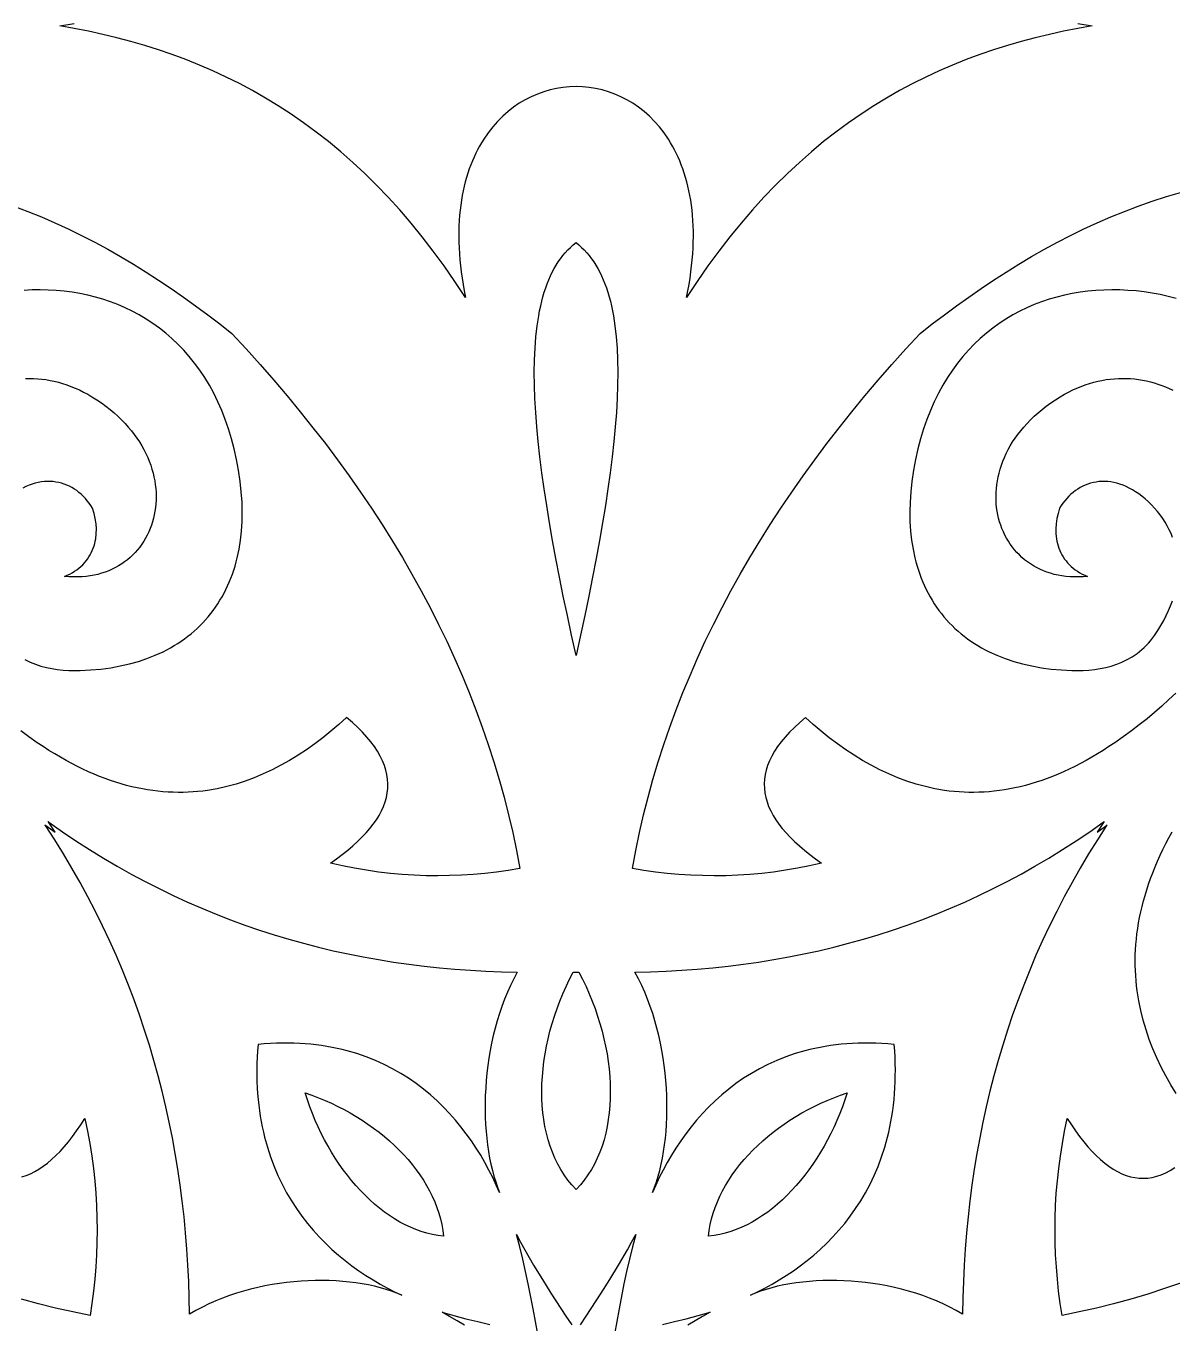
# Model space of a CAD drawing. Extents: x -375 to 375, y -1025 to 1025.
# Drawn here: x -231.8 to -165.5, y -231.1 to -156.1 of the extents above; entities that cross this region are included whole.
import ezdxf

# ---------------------------------------------------------------- set-up
doc = ezdxf.new("R2010")
doc.units = 0
doc.layers.add('LAYER_1', color=18, linetype='CONTINUOUS')

msp = doc.modelspace()

# ---------------------------------------------------------------- linework, layer by layer
at = {"layer": 'LAYER_1'}
for points in [[(-170.956, -155.915), (-170.124, -156.061), (-170.956, -156.207), (-171.783, -156.368), (-172.605, -156.547), (-173.422, -156.743), (-174.234, -156.957), (-175.04, -157.19), (-175.841, -157.442), (-176.636, -157.715), (-177.425, -158.008), (-178.208, -158.322), (-178.985, -158.658), (-179.755, -159.017), (-180.519, -159.398), (-181.276, -159.803), (-182.027, -160.232), (-182.77, -160.685), (-183.507, -161.164), (-184.236, -161.668), (-184.958, -162.199), (-185.673, -162.757), (-186.379, -163.343), (-187.078, -163.957), (-187.769, -164.599), (-188.452, -165.271), (-189.127, -165.973), (-189.793, -166.705), (-190.45, -167.468), (-191.099, -168.263), (-191.739, -169.09), (-192.37, -169.95), (-192.992, -170.843), (-193.605, -171.771), (-193.53, -171.393), (-193.463, -171.02), (-193.405, -170.654), (-193.354, -170.294), (-193.311, -169.939), (-193.276, -169.591), (-193.249, -169.249), (-193.229, -168.912), (-193.217, -168.582), (-193.212, -168.257), (-193.213, -167.938), (-193.222, -167.626), (-193.238, -167.319), (-193.26, -167.018), (-193.289, -166.723), (-193.324, -166.435), (-193.365, -166.152), (-193.413, -165.875), (-193.467, -165.604), (-193.526, -165.339), (-193.592, -165.08), (-193.663, -164.827), (-193.739, -164.58), (-193.821, -164.338), (-193.908, -164.103), (-194, -163.874), (-194.098, -163.651), (-194.2, -163.433), (-194.306, -163.222), (-194.418, -163.016), (-194.534, -162.817), (-194.654, -162.623), (-194.907, -162.254), (-195.175, -161.909), (-195.458, -161.587), (-195.755, -161.289), (-196.065, -161.015), (-196.386, -160.765), (-196.717, -160.539), (-197.058, -160.337), (-197.407, -160.158), (-197.764, -160.003), (-198.127, -159.872), (-198.495, -159.765), (-198.868, -159.682), (-199.243, -159.622), (-199.621, -159.586), (-200, -159.574), (-200.379, -159.586), (-200.757, -159.622), (-201.132, -159.682), (-201.505, -159.765), (-201.873, -159.872), (-202.236, -160.003), (-202.593, -160.158), (-202.942, -160.337), (-203.283, -160.539), (-203.614, -160.765), (-203.935, -161.015), (-204.245, -161.289), (-204.542, -161.587), (-204.825, -161.909), (-205.093, -162.254), (-205.346, -162.623), (-205.466, -162.817), (-205.582, -163.016), (-205.694, -163.222), (-205.8, -163.433), (-205.902, -163.651), (-206, -163.874), (-206.092, -164.103), (-206.179, -164.338), (-206.261, -164.58), (-206.337, -164.827), (-206.408, -165.08), (-206.474, -165.339), (-206.533, -165.604), (-206.587, -165.875), (-206.635, -166.152), (-206.676, -166.435), (-206.711, -166.723), (-206.74, -167.018), (-206.762, -167.319), (-206.778, -167.626), (-206.787, -167.938), (-206.788, -168.257), (-206.783, -168.582), (-206.771, -168.912), (-206.751, -169.249), (-206.724, -169.591), (-206.689, -169.939), (-206.646, -170.294), (-206.595, -170.654), (-206.537, -171.02), (-206.47, -171.393), (-206.395, -171.771), (-207.008, -170.843), (-207.63, -169.95), (-208.261, -169.09), (-208.901, -168.263), (-209.55, -167.468), (-210.207, -166.705), (-210.873, -165.973), (-211.548, -165.271), (-212.231, -164.599), (-212.922, -163.957), (-213.621, -163.343), (-214.327, -162.757), (-215.042, -162.199), (-215.764, -161.668), (-216.493, -161.164), (-217.23, -160.685), (-217.973, -160.232), (-218.724, -159.803), (-219.481, -159.398), (-220.245, -159.017), (-221.015, -158.658), (-221.792, -158.322), (-222.575, -158.008), (-223.364, -157.715), (-224.159, -157.442), (-224.96, -157.19), (-225.766, -156.957), (-226.578, -156.743), (-227.395, -156.547), (-228.217, -156.368), (-229.044, -156.207), (-229.876, -156.061), (-229.044, -155.915)], [(-165.295, -194.674), (-165.691, -195.053), (-166.1, -195.428), (-166.522, -195.796), (-166.958, -196.159), (-167.406, -196.516), (-167.866, -196.866), (-168.339, -197.211), (-168.823, -197.548), (-169.16, -197.775), (-169.495, -197.991), (-169.828, -198.197), (-170.159, -198.393), (-170.488, -198.58), (-170.816, -198.756), (-171.141, -198.924), (-171.465, -199.082), (-171.787, -199.23), (-172.106, -199.369), (-172.425, -199.499), (-172.741, -199.62), (-173.055, -199.732), (-173.367, -199.836), (-173.678, -199.93), (-173.987, -200.016), (-174.294, -200.093), (-174.599, -200.163), (-174.902, -200.223), (-175.203, -200.276), (-175.503, -200.32), (-175.801, -200.357), (-176.096, -200.386), (-176.391, -200.406), (-176.683, -200.42), (-176.973, -200.425), (-177.262, -200.424), (-177.549, -200.414), (-177.834, -200.398), (-178.118, -200.375), (-178.399, -200.344), (-178.679, -200.307), (-179.233, -200.212), (-179.781, -200.09), (-180.321, -199.943), (-180.854, -199.772), (-181.38, -199.576), (-181.9, -199.358), (-182.413, -199.118), (-182.918, -198.856), (-183.417, -198.574), (-183.91, -198.272), (-184.395, -197.951), (-184.874, -197.613), (-185.347, -197.258), (-185.812, -196.886), (-186.271, -196.499), (-186.724, -196.098), (-187.057, -196.38), (-187.363, -196.661), (-187.644, -196.941), (-187.899, -197.219), (-188.13, -197.496), (-188.335, -197.772), (-188.515, -198.046), (-188.671, -198.319), (-188.803, -198.59), (-188.912, -198.86), (-188.996, -199.129), (-189.057, -199.397), (-189.095, -199.663), (-189.111, -199.929), (-189.103, -200.193), (-189.074, -200.456), (-189.022, -200.717), (-188.949, -200.978), (-188.854, -201.237), (-188.738, -201.496), (-188.601, -201.753), (-188.444, -202.009), (-188.266, -202.264), (-188.067, -202.518), (-187.849, -202.772), (-187.612, -203.024), (-187.354, -203.275), (-187.078, -203.525), (-186.783, -203.775), (-186.47, -204.023), (-186.138, -204.271), (-185.788, -204.518), (-186.484, -204.676), (-187.179, -204.814), (-187.873, -204.932), (-188.565, -205.032), (-189.255, -205.113), (-189.944, -205.175), (-190.631, -205.219), (-191.317, -205.245), (-192.001, -205.253), (-192.683, -205.243), (-193.364, -205.216), (-194.043, -205.172), (-194.721, -205.112), (-195.396, -205.035), (-196.071, -204.941), (-196.743, -204.832), (-196.549, -203.791), (-196.332, -202.755), (-196.094, -201.724), (-195.833, -200.697), (-195.551, -199.676), (-195.247, -198.66), (-194.922, -197.648), (-194.575, -196.641), (-194.206, -195.639), (-193.817, -194.642), (-193.406, -193.65), (-192.974, -192.662), (-192.521, -191.679), (-192.047, -190.701), (-191.553, -189.727), (-191.038, -188.758), (-190.502, -187.794), (-189.947, -186.834), (-189.37, -185.878), (-188.774, -184.927), (-188.157, -183.98), (-187.52, -183.038), (-186.864, -182.101), (-186.188, -181.167), (-185.492, -180.238), (-184.776, -179.313), (-184.041, -178.393), (-183.286, -177.477), (-182.513, -176.565), (-181.72, -175.657), (-180.908, -174.753), (-180.077, -173.854), (-179.385, -173.31), (-178.687, -172.778), (-177.984, -172.258), (-177.276, -171.75), (-176.562, -171.254), (-175.841, -170.772), (-175.115, -170.304), (-174.382, -169.85), (-173.643, -169.411), (-172.897, -168.987), (-172.144, -168.579), (-171.383, -168.187), (-170.615, -167.812), (-169.84, -167.454), (-169.056, -167.114), (-168.265, -166.792), (-167.465, -166.489), (-166.656, -166.205), (-165.839, -165.94), (-165.013, -165.696)], [(-232.535, -166.489), (-231.735, -166.792), (-230.944, -167.114), (-230.16, -167.454), (-229.385, -167.812), (-228.617, -168.187), (-227.856, -168.579), (-227.103, -168.987), (-226.357, -169.411), (-225.618, -169.85), (-224.885, -170.304), (-224.159, -170.772), (-223.438, -171.254), (-222.724, -171.75), (-222.016, -172.258), (-221.313, -172.778), (-220.615, -173.31), (-219.923, -173.854), (-219.092, -174.753), (-218.28, -175.657), (-217.487, -176.565), (-216.714, -177.477), (-215.959, -178.393), (-215.224, -179.313), (-214.508, -180.238), (-213.812, -181.167), (-213.136, -182.101), (-212.48, -183.038), (-211.843, -183.98), (-211.226, -184.927), (-210.63, -185.878), (-210.053, -186.834), (-209.498, -187.794), (-208.962, -188.758), (-208.447, -189.727), (-207.953, -190.701), (-207.479, -191.679), (-207.026, -192.662), (-206.594, -193.65), (-206.183, -194.642), (-205.794, -195.639), (-205.425, -196.641), (-205.078, -197.648), (-204.753, -198.66), (-204.449, -199.676), (-204.167, -200.697), (-203.906, -201.724), (-203.668, -202.755), (-203.451, -203.791), (-203.257, -204.832), (-203.929, -204.941), (-204.604, -205.035), (-205.279, -205.112), (-205.957, -205.172), (-206.636, -205.216), (-207.317, -205.243), (-207.999, -205.253), (-208.683, -205.245), (-209.369, -205.219), (-210.056, -205.175), (-210.745, -205.113), (-211.435, -205.032), (-212.127, -204.932), (-212.821, -204.814), (-213.516, -204.676), (-214.212, -204.518), (-213.862, -204.271), (-213.53, -204.023), (-213.217, -203.775), (-212.922, -203.525), (-212.646, -203.275), (-212.388, -203.024), (-212.151, -202.772), (-211.933, -202.518), (-211.734, -202.264), (-211.556, -202.009), (-211.399, -201.753), (-211.262, -201.496), (-211.146, -201.237), (-211.051, -200.978), (-210.978, -200.717), (-210.926, -200.456), (-210.897, -200.193), (-210.889, -199.929), (-210.905, -199.663), (-210.943, -199.397), (-211.004, -199.129), (-211.088, -198.86), (-211.197, -198.59), (-211.329, -198.319), (-211.485, -198.046), (-211.665, -197.772), (-211.87, -197.496), (-212.101, -197.219), (-212.356, -196.941), (-212.637, -196.661), (-212.943, -196.38), (-213.276, -196.098), (-213.729, -196.499), (-214.188, -196.886), (-214.653, -197.258), (-215.126, -197.613), (-215.605, -197.951), (-216.09, -198.272), (-216.583, -198.574), (-217.082, -198.856), (-217.587, -199.118), (-218.1, -199.358), (-218.62, -199.576), (-219.146, -199.772), (-219.679, -199.943), (-220.219, -200.09), (-220.767, -200.212), (-221.321, -200.307), (-221.601, -200.344), (-221.882, -200.375), (-222.166, -200.398), (-222.451, -200.414), (-222.738, -200.424), (-223.027, -200.425), (-223.317, -200.42), (-223.609, -200.406), (-223.904, -200.386), (-224.199, -200.357), (-224.497, -200.32), (-224.797, -200.276), (-225.098, -200.223), (-225.401, -200.163), (-225.706, -200.093), (-226.013, -200.016), (-226.322, -199.93), (-226.633, -199.836), (-226.945, -199.732), (-227.259, -199.62), (-227.575, -199.499), (-227.894, -199.369), (-228.213, -199.23), (-228.535, -199.082), (-228.859, -198.924), (-229.184, -198.756), (-229.512, -198.58), (-229.841, -198.393), (-230.172, -198.197), (-230.505, -197.991), (-230.84, -197.775), (-231.177, -197.548), (-231.661, -197.211), (-232.134, -196.866)], [(-231.893, -192.736), (-231.593, -192.882), (-231.285, -193.006), (-230.971, -193.109), (-230.652, -193.194), (-230.329, -193.26), (-230.003, -193.31), (-229.676, -193.344), (-229.349, -193.364), (-229.023, -193.37), (-228.698, -193.365), (-228.09, -193.336), (-227.501, -193.283), (-226.93, -193.207), (-226.377, -193.108), (-225.843, -192.987), (-225.329, -192.843), (-224.833, -192.677), (-224.358, -192.49), (-223.902, -192.281), (-223.682, -192.169), (-223.466, -192.052), (-223.256, -191.929), (-223.051, -191.802), (-222.851, -191.669), (-222.656, -191.531), (-222.467, -191.389), (-222.282, -191.241), (-222.103, -191.089), (-221.929, -190.932), (-221.76, -190.77), (-221.597, -190.603), (-221.439, -190.432), (-221.287, -190.256), (-221.14, -190.075), (-220.998, -189.89), (-220.862, -189.7), (-220.732, -189.506), (-220.607, -189.307), (-220.487, -189.104), (-220.373, -188.897), (-220.265, -188.685), (-220.163, -188.469), (-220.066, -188.249), (-219.975, -188.025), (-219.889, -187.796), (-219.81, -187.564), (-219.736, -187.327), (-219.668, -187.087), (-219.606, -186.842), (-219.5, -186.342), (-219.417, -185.826), (-219.359, -185.295), (-219.325, -184.75), (-219.315, -184.19), (-219.33, -183.617), (-219.371, -183.03), (-219.436, -182.43), (-219.533, -181.779), (-219.649, -181.149), (-219.784, -180.54), (-219.938, -179.953), (-220.11, -179.386), (-220.3, -178.84), (-220.506, -178.314), (-220.729, -177.808), (-220.968, -177.323), (-221.222, -176.858), (-221.491, -176.413), (-221.775, -175.988), (-222.072, -175.582), (-222.382, -175.196), (-222.705, -174.829), (-223.04, -174.481), (-223.387, -174.153), (-223.745, -173.843), (-224.113, -173.552), (-224.492, -173.28), (-224.88, -173.026), (-225.277, -172.791), (-225.682, -172.573), (-226.095, -172.374), (-226.516, -172.193), (-226.943, -172.03), (-227.377, -171.884), (-227.816, -171.755), (-228.26, -171.644), (-228.709, -171.551), (-229.163, -171.474), (-229.62, -171.414), (-230.079, -171.371), (-230.542, -171.345), (-231.006, -171.335), (-231.472, -171.341), (-231.939, -171.364)], [(-165.272, -171.831), (-165.733, -171.714), (-166.196, -171.613), (-166.661, -171.527), (-167.127, -171.457), (-167.594, -171.402), (-168.061, -171.364), (-168.528, -171.341), (-168.994, -171.335), (-169.458, -171.345), (-169.921, -171.371), (-170.38, -171.414), (-170.837, -171.474), (-171.291, -171.551), (-171.74, -171.644), (-172.184, -171.755), (-172.623, -171.884), (-173.057, -172.03), (-173.484, -172.193), (-173.905, -172.374), (-174.318, -172.573), (-174.723, -172.791), (-175.12, -173.026), (-175.508, -173.28), (-175.887, -173.552), (-176.255, -173.843), (-176.613, -174.153), (-176.96, -174.481), (-177.295, -174.829), (-177.618, -175.196), (-177.928, -175.582), (-178.225, -175.988), (-178.509, -176.413), (-178.778, -176.858), (-179.032, -177.323), (-179.271, -177.808), (-179.494, -178.314), (-179.7, -178.84), (-179.89, -179.386), (-180.062, -179.953), (-180.216, -180.54), (-180.351, -181.149), (-180.467, -181.779), (-180.564, -182.43), (-180.629, -183.03), (-180.67, -183.617), (-180.685, -184.19), (-180.675, -184.75), (-180.641, -185.295), (-180.583, -185.826), (-180.5, -186.342), (-180.394, -186.842), (-180.332, -187.087), (-180.264, -187.327), (-180.19, -187.564), (-180.111, -187.796), (-180.025, -188.025), (-179.934, -188.249), (-179.837, -188.469), (-179.735, -188.685), (-179.627, -188.897), (-179.513, -189.104), (-179.393, -189.307), (-179.268, -189.506), (-179.138, -189.7), (-179.002, -189.89), (-178.86, -190.075), (-178.713, -190.256), (-178.561, -190.432), (-178.403, -190.603), (-178.24, -190.77), (-178.071, -190.932), (-177.897, -191.089), (-177.718, -191.241), (-177.533, -191.389), (-177.344, -191.531), (-177.149, -191.669), (-176.949, -191.802), (-176.744, -191.929), (-176.534, -192.052), (-176.318, -192.169), (-176.098, -192.281), (-175.642, -192.49), (-175.167, -192.677), (-174.671, -192.843), (-174.157, -192.987), (-173.623, -193.108), (-173.07, -193.207), (-172.499, -193.283), (-171.91, -193.336), (-171.302, -193.365), (-170.977, -193.37), (-170.651, -193.364), (-170.324, -193.344), (-169.997, -193.31), (-169.671, -193.26), (-169.348, -193.194), (-169.029, -193.109), (-168.715, -193.006), (-168.407, -192.882), (-168.107, -192.736), (-167.816, -192.568), (-167.534, -192.376), (-167.263, -192.159), (-167.132, -192.041), (-167.005, -191.916), (-166.88, -191.784), (-166.76, -191.645), (-166.643, -191.499), (-166.529, -191.346), (-166.335, -191.055), (-166.156, -190.765), (-165.993, -190.475), (-165.845, -190.188), (-165.712, -189.901), (-165.594, -189.616), (-165.491, -189.334)], [(-231.86, -176.462), (-231.626, -176.459), (-231.39, -176.464), (-231.153, -176.478), (-230.914, -176.501), (-230.675, -176.532), (-230.436, -176.574), (-230.195, -176.624), (-229.954, -176.684), (-229.713, -176.754), (-229.471, -176.833), (-229.229, -176.922), (-228.987, -177.021), (-228.745, -177.131), (-228.503, -177.25), (-228.261, -177.38), (-228.02, -177.52), (-227.739, -177.698), (-227.47, -177.881), (-227.212, -178.068), (-226.967, -178.26), (-226.733, -178.456), (-226.51, -178.655), (-226.299, -178.859), (-226.099, -179.066), (-225.91, -179.276), (-225.733, -179.488), (-225.566, -179.703), (-225.41, -179.921), (-225.265, -180.141), (-225.131, -180.362), (-225.007, -180.585), (-224.893, -180.809), (-224.79, -181.034), (-224.697, -181.26), (-224.614, -181.487), (-224.541, -181.713), (-224.479, -181.94), (-224.425, -182.166), (-224.382, -182.392), (-224.348, -182.616), (-224.323, -182.84), (-224.308, -183.062), (-224.302, -183.283), (-224.306, -183.502), (-224.318, -183.719), (-224.339, -183.933), (-224.369, -184.145), (-224.408, -184.353), (-224.455, -184.559), (-224.511, -184.761), (-224.575, -184.959), (-224.648, -185.154), (-224.728, -185.344), (-224.817, -185.529), (-224.914, -185.71), (-225.018, -185.886), (-225.131, -186.057), (-225.25, -186.222), (-225.378, -186.381), (-225.513, -186.534), (-225.655, -186.681), (-225.804, -186.821), (-225.96, -186.955), (-226.124, -187.081), (-226.294, -187.2), (-226.471, -187.311), (-226.655, -187.414), (-226.845, -187.509), (-227.042, -187.596), (-227.245, -187.674), (-227.454, -187.743), (-227.67, -187.803), (-227.891, -187.854), (-228.118, -187.894), (-228.352, -187.925), (-228.59, -187.946), (-228.835, -187.956), (-229.085, -187.955), (-229.34, -187.943), (-229.601, -187.92), (-229.444, -187.855), (-229.294, -187.784), (-229.152, -187.707), (-229.017, -187.625), (-228.889, -187.538), (-228.768, -187.446), (-228.654, -187.349), (-228.547, -187.247), (-228.448, -187.141), (-228.355, -187.03), (-228.269, -186.916), (-228.19, -186.798), (-228.118, -186.676), (-228.052, -186.551), (-227.994, -186.423), (-227.942, -186.292), (-227.896, -186.159), (-227.858, -186.023), (-227.825, -185.884), (-227.8, -185.744), (-227.768, -185.458), (-227.761, -185.167), (-227.779, -184.871), (-227.823, -184.574), (-227.891, -184.276), (-227.982, -183.98), (-228.078, -183.826), (-228.179, -183.68), (-228.286, -183.54), (-228.398, -183.408), (-228.516, -183.283), (-228.638, -183.166), (-228.766, -183.057), (-228.898, -182.956), (-229.034, -182.863), (-229.175, -182.778), (-229.32, -182.702), (-229.469, -182.635), (-229.621, -182.577), (-229.777, -182.527), (-229.935, -182.488), (-230.097, -182.458), (-230.262, -182.437), (-230.429, -182.427), (-230.599, -182.427), (-230.77, -182.437), (-230.944, -182.457), (-231.12, -182.489), (-231.296, -182.531), (-231.475, -182.584), (-231.654, -182.649), (-231.835, -182.725), (-232.016, -182.813)], [(-165.475, -185.677), (-165.567, -185.446), (-165.67, -185.219), (-165.785, -184.997), (-165.91, -184.781), (-166.046, -184.57), (-166.193, -184.366), (-166.35, -184.167), (-166.517, -183.974), (-166.693, -183.787), (-166.88, -183.607), (-167.075, -183.434), (-167.257, -183.285), (-167.439, -183.148), (-167.621, -183.024), (-167.803, -182.912), (-167.984, -182.813), (-168.165, -182.725), (-168.346, -182.649), (-168.525, -182.584), (-168.704, -182.531), (-168.88, -182.489), (-169.056, -182.457), (-169.23, -182.437), (-169.401, -182.427), (-169.571, -182.427), (-169.738, -182.437), (-169.903, -182.458), (-170.065, -182.488), (-170.223, -182.527), (-170.379, -182.577), (-170.531, -182.635), (-170.68, -182.702), (-170.825, -182.778), (-170.966, -182.863), (-171.102, -182.956), (-171.234, -183.057), (-171.362, -183.166), (-171.484, -183.283), (-171.602, -183.408), (-171.714, -183.54), (-171.821, -183.68), (-171.922, -183.826), (-172.018, -183.98), (-172.109, -184.276), (-172.177, -184.574), (-172.221, -184.871), (-172.239, -185.167), (-172.232, -185.458), (-172.2, -185.744), (-172.175, -185.884), (-172.142, -186.023), (-172.104, -186.159), (-172.058, -186.292), (-172.006, -186.423), (-171.948, -186.551), (-171.882, -186.676), (-171.81, -186.798), (-171.731, -186.916), (-171.645, -187.03), (-171.552, -187.141), (-171.453, -187.247), (-171.346, -187.349), (-171.232, -187.446), (-171.111, -187.538), (-170.983, -187.625), (-170.848, -187.707), (-170.706, -187.784), (-170.556, -187.855), (-170.399, -187.92), (-170.66, -187.943), (-170.915, -187.955), (-171.165, -187.956), (-171.41, -187.946), (-171.648, -187.925), (-171.882, -187.894), (-172.109, -187.854), (-172.33, -187.803), (-172.546, -187.743), (-172.755, -187.674), (-172.958, -187.596), (-173.155, -187.509), (-173.345, -187.414), (-173.529, -187.311), (-173.706, -187.2), (-173.876, -187.081), (-174.04, -186.955), (-174.196, -186.821), (-174.345, -186.681), (-174.487, -186.534), (-174.622, -186.381), (-174.75, -186.222), (-174.869, -186.057), (-174.982, -185.886), (-175.086, -185.71), (-175.183, -185.529), (-175.272, -185.344), (-175.352, -185.154), (-175.425, -184.959), (-175.489, -184.761), (-175.545, -184.559), (-175.592, -184.353), (-175.631, -184.145), (-175.661, -183.933), (-175.682, -183.719), (-175.694, -183.502), (-175.698, -183.283), (-175.692, -183.062), (-175.677, -182.84), (-175.652, -182.616), (-175.618, -182.392), (-175.575, -182.166), (-175.521, -181.94), (-175.459, -181.713), (-175.386, -181.487), (-175.303, -181.26), (-175.21, -181.034), (-175.107, -180.809), (-174.993, -180.585), (-174.869, -180.362), (-174.735, -180.141), (-174.59, -179.921), (-174.434, -179.703), (-174.267, -179.488), (-174.09, -179.276), (-173.901, -179.066), (-173.701, -178.859), (-173.49, -178.655), (-173.267, -178.456), (-173.033, -178.26), (-172.788, -178.068), (-172.53, -177.881), (-172.261, -177.698), (-171.98, -177.52), (-171.739, -177.38), (-171.497, -177.25), (-171.255, -177.131), (-171.013, -177.021), (-170.771, -176.922), (-170.529, -176.833), (-170.287, -176.754), (-170.046, -176.684), (-169.805, -176.624), (-169.564, -176.574), (-169.325, -176.532), (-169.086, -176.501), (-168.847, -176.478), (-168.61, -176.464), (-168.374, -176.459), (-168.14, -176.462), (-167.907, -176.474), (-167.675, -176.495), (-167.445, -176.524), (-167.217, -176.561), (-166.991, -176.607), (-166.766, -176.66), (-166.544, -176.721), (-166.324, -176.79), (-166.107, -176.866), (-165.892, -176.95), (-165.679, -177.042), (-165.47, -177.14)], [(-165.264, -217.856), (-165.572, -217.351), (-165.862, -216.838), (-166.133, -216.319), (-166.384, -215.793), (-166.616, -215.26), (-166.825, -214.719), (-167.013, -214.172), (-167.178, -213.617), (-167.319, -213.055), (-167.436, -212.485), (-167.528, -211.909), (-167.563, -211.617), (-167.593, -211.325), (-167.615, -211.03), (-167.631, -210.733), (-167.64, -210.435), (-167.641, -210.134), (-167.636, -209.832), (-167.623, -209.528), (-167.603, -209.222), (-167.576, -208.914), (-167.541, -208.604), (-167.498, -208.293), (-167.447, -207.979), (-167.389, -207.664), (-167.323, -207.346), (-167.248, -207.027), (-167.166, -206.706), (-167.075, -206.383), (-166.976, -206.058), (-166.868, -205.731), (-166.752, -205.402), (-166.627, -205.071), (-166.493, -204.738), (-166.35, -204.403), (-166.199, -204.067), (-166.038, -203.728), (-165.868, -203.387), (-165.689, -203.045), (-165.5, -202.7)], [(-232.078, -222.67), (-231.828, -222.593), (-231.578, -222.495), (-231.33, -222.374), (-231.083, -222.232), (-230.836, -222.068), (-230.591, -221.882), (-230.347, -221.676), (-230.103, -221.449), (-229.861, -221.202), (-229.619, -220.935), (-229.379, -220.647), (-229.139, -220.34), (-228.9, -220.014), (-228.662, -219.669), (-228.425, -219.305), (-228.273, -220.03), (-228.141, -220.753), (-228.026, -221.474), (-227.931, -222.194), (-227.853, -222.912), (-227.793, -223.629), (-227.751, -224.344), (-227.726, -225.057), (-227.719, -225.768), (-227.728, -226.478), (-227.754, -227.186), (-227.796, -227.893), (-227.854, -228.598), (-227.928, -229.301), (-228.018, -230.002), (-228.123, -230.702), (-229.123, -230.5), (-230.12, -230.275), (-231.111, -230.026), (-232.097, -229.756)], [(-164.972, -228.807), (-165.944, -229.146), (-166.921, -229.462), (-167.903, -229.756), (-168.889, -230.026), (-169.88, -230.275), (-170.877, -230.5), (-171.877, -230.702), (-171.982, -230.002), (-172.072, -229.301), (-172.146, -228.598), (-172.204, -227.893), (-172.246, -227.186), (-172.272, -226.478), (-172.281, -225.768), (-172.274, -225.057), (-172.249, -224.344), (-172.207, -223.629), (-172.147, -222.912), (-172.069, -222.194), (-171.974, -221.474), (-171.859, -220.753), (-171.727, -220.03), (-171.575, -219.305), (-171.338, -219.669), (-171.1, -220.014), (-170.861, -220.34), (-170.621, -220.647), (-170.381, -220.935), (-170.139, -221.202), (-169.897, -221.449), (-169.653, -221.676), (-169.409, -221.882), (-169.164, -222.068), (-168.917, -222.232), (-168.67, -222.374), (-168.422, -222.495), (-168.172, -222.593), (-167.922, -222.67), (-167.67, -222.723), (-167.418, -222.754), (-167.164, -222.762), (-166.909, -222.746), (-166.653, -222.706), (-166.396, -222.642), (-166.137, -222.554), (-165.878, -222.442), (-165.617, -222.305), (-165.355, -222.142)], [(-202.219, -231.779), (-202.489, -230.322), (-202.772, -228.872), (-202.923, -228.15), (-203.085, -227.433), (-203.258, -226.72), (-203.447, -226.013), (-203.209, -226.464), (-202.964, -226.911), (-202.459, -227.787), (-201.949, -228.624), (-201.455, -229.405), (-200.584, -230.735), (-200.246, -231.249)], [(-199.751, -231.249), (-199.413, -230.735), (-198.543, -229.405), (-198.048, -228.624), (-197.537, -227.787), (-197.03, -226.911), (-196.783, -226.464), (-196.545, -226.013), (-196.735, -226.72), (-196.911, -227.433), (-197.075, -228.15), (-197.228, -228.872), (-197.514, -230.322), (-197.785, -231.779)], [(-206.457, -231.267), (-206.884, -231.008), (-207.316, -230.756), (-207.752, -230.512), (-207.067, -230.708), (-206.379, -230.889), (-205.689, -231.057), (-204.996, -231.215)], [(-195.003, -231.215), (-194.31, -231.057), (-193.619, -230.889), (-192.931, -230.708), (-192.245, -230.512), (-192.681, -230.756), (-193.113, -231.008), (-193.54, -231.267)]]:
    msp.add_lwpolyline(points, dxfattribs=at)
for points in [[(-199.835, -168.733), (-199.676, -168.876), (-199.523, -169.028), (-199.376, -169.187), (-199.236, -169.355), (-199.102, -169.531), (-198.974, -169.715), (-198.852, -169.907), (-198.736, -170.107), (-198.626, -170.316), (-198.522, -170.532), (-198.423, -170.756), (-198.33, -170.988), (-198.243, -171.228), (-198.162, -171.476), (-198.086, -171.731), (-198.016, -171.995), (-197.952, -172.266), (-197.892, -172.545), (-197.839, -172.831), (-197.747, -173.427), (-197.676, -174.053), (-197.626, -174.71), (-197.596, -175.396), (-197.585, -176.111), (-197.594, -176.855), (-197.621, -177.629), (-197.667, -178.431), (-197.731, -179.261), (-197.813, -180.119), (-197.911, -181.005), (-198.026, -181.919), (-198.157, -182.859), (-198.305, -183.827), (-198.467, -184.821), (-198.645, -185.842), (-198.837, -186.889), (-199.043, -187.961), (-199.263, -189.059), (-199.496, -190.182), (-199.742, -191.33), (-200, -192.503), (-200.258, -191.33), (-200.504, -190.182), (-200.737, -189.059), (-200.957, -187.961), (-201.163, -186.889), (-201.355, -185.842), (-201.533, -184.821), (-201.695, -183.827), (-201.843, -182.859), (-201.974, -181.919), (-202.089, -181.005), (-202.187, -180.119), (-202.269, -179.261), (-202.333, -178.431), (-202.379, -177.629), (-202.406, -176.855), (-202.415, -176.111), (-202.404, -175.396), (-202.374, -174.71), (-202.324, -174.053), (-202.253, -173.427), (-202.161, -172.831), (-202.108, -172.545), (-202.048, -172.266), (-201.984, -171.995), (-201.914, -171.731), (-201.838, -171.476), (-201.757, -171.228), (-201.67, -170.988), (-201.577, -170.756), (-201.478, -170.532), (-201.374, -170.316), (-201.264, -170.107), (-201.148, -169.907), (-201.026, -169.715), (-200.898, -169.531), (-200.764, -169.355), (-200.624, -169.187), (-200.477, -169.028), (-200.324, -168.876), (-200.165, -168.733), (-200, -168.598)], [(-230.511, -202.153), (-229.728, -202.7), (-228.942, -203.228), (-228.15, -203.737), (-227.355, -204.226), (-226.554, -204.696), (-225.75, -205.148), (-224.941, -205.581), (-224.128, -205.995), (-223.311, -206.391), (-222.49, -206.769), (-221.664, -207.129), (-220.834, -207.471), (-220.001, -207.796), (-219.162, -208.103), (-218.32, -208.392), (-217.474, -208.665), (-216.624, -208.92), (-215.77, -209.159), (-214.911, -209.381), (-214.049, -209.586), (-213.183, -209.776), (-212.313, -209.949), (-211.439, -210.105), (-210.561, -210.247), (-209.68, -210.372), (-208.794, -210.482), (-207.905, -210.577), (-207.012, -210.656), (-206.115, -210.721), (-205.215, -210.77), (-204.311, -210.805), (-203.403, -210.826), (-203.605, -211.207), (-203.795, -211.596), (-203.972, -211.994), (-204.137, -212.398), (-204.291, -212.809), (-204.432, -213.225), (-204.562, -213.647), (-204.681, -214.072), (-204.788, -214.501), (-204.884, -214.932), (-204.968, -215.366), (-205.042, -215.8), (-205.105, -216.235), (-205.157, -216.67), (-205.199, -217.103), (-205.23, -217.535), (-205.251, -217.964), (-205.262, -218.389), (-205.263, -218.811), (-205.254, -219.228), (-205.235, -219.639), (-205.207, -220.044), (-205.169, -220.442), (-205.122, -220.833), (-205.066, -221.214), (-205, -221.587), (-204.926, -221.949), (-204.843, -222.301), (-204.751, -222.641), (-204.651, -222.969), (-204.543, -223.283), (-204.426, -223.585), (-204.617, -223.15), (-204.821, -222.717), (-205.04, -222.285), (-205.273, -221.855), (-205.52, -221.429), (-205.782, -221.008), (-206.059, -220.593), (-206.352, -220.184), (-206.659, -219.783), (-206.982, -219.391), (-207.321, -219.008), (-207.675, -218.636), (-208.046, -218.276), (-208.433, -217.929), (-208.836, -217.595), (-209.256, -217.277), (-209.693, -216.974), (-210.147, -216.688), (-210.619, -216.419), (-211.107, -216.17), (-211.614, -215.94), (-212.138, -215.732), (-212.68, -215.545), (-213.241, -215.381), (-213.528, -215.308), (-213.82, -215.241), (-214.116, -215.181), (-214.417, -215.126), (-214.723, -215.078), (-215.034, -215.037), (-215.349, -215.003), (-215.669, -214.975), (-215.994, -214.954), (-216.324, -214.941), (-216.659, -214.935), (-216.998, -214.936), (-217.342, -214.945), (-217.692, -214.961), (-218.046, -214.985), (-218.405, -215.017), (-218.434, -215.39), (-218.454, -215.758), (-218.468, -216.121), (-218.474, -216.479), (-218.473, -216.832), (-218.464, -217.179), (-218.449, -217.522), (-218.427, -217.86), (-218.399, -218.192), (-218.364, -218.52), (-218.322, -218.842), (-218.274, -219.16), (-218.22, -219.473), (-218.16, -219.781), (-218.094, -220.084), (-218.022, -220.382), (-217.861, -220.964), (-217.678, -221.527), (-217.475, -222.071), (-217.251, -222.597), (-217.008, -223.104), (-216.748, -223.593), (-216.47, -224.064), (-216.176, -224.517), (-215.867, -224.953), (-215.544, -225.371), (-215.208, -225.772), (-214.86, -226.156), (-214.5, -226.524), (-214.131, -226.875), (-213.752, -227.21), (-213.364, -227.528), (-212.969, -227.831), (-212.568, -228.118), (-212.162, -228.389), (-211.751, -228.645), (-211.336, -228.886), (-210.919, -229.112), (-210.501, -229.324), (-210.082, -229.521), (-210.373, -229.402), (-210.677, -229.291), (-210.994, -229.189), (-211.322, -229.095), (-211.661, -229.011), (-212.011, -228.936), (-212.37, -228.87), (-212.738, -228.813), (-213.114, -228.766), (-213.498, -228.729), (-213.888, -228.702), (-214.285, -228.684), (-214.686, -228.676), (-215.093, -228.679), (-215.503, -228.692), (-215.916, -228.715), (-216.331, -228.749), (-216.749, -228.794), (-217.167, -228.849), (-217.585, -228.916), (-218.003, -228.994), (-218.42, -229.082), (-218.834, -229.183), (-219.247, -229.294), (-219.655, -229.418), (-220.06, -229.553), (-220.46, -229.7), (-220.854, -229.859), (-221.242, -230.031), (-221.623, -230.214), (-221.997, -230.41), (-222.362, -230.619), (-222.38, -229.672), (-222.413, -228.729), (-222.46, -227.79), (-222.521, -226.855), (-222.596, -225.924), (-222.686, -224.996), (-222.791, -224.073), (-222.911, -223.153), (-223.046, -222.238), (-223.197, -221.326), (-223.363, -220.419), (-223.544, -219.515), (-223.741, -218.616), (-223.954, -217.721), (-224.183, -216.83), (-224.429, -215.943), (-224.691, -215.061), (-224.969, -214.182), (-225.264, -213.308), (-225.576, -212.438), (-225.905, -211.573), (-226.252, -210.712), (-226.615, -209.855), (-226.997, -209.003), (-227.396, -208.155), (-227.813, -207.312), (-228.247, -206.473), (-228.7, -205.638), (-229.172, -204.809), (-229.662, -203.983), (-230.17, -203.163), (-230.698, -202.347), (-230.74, -202.303), (-230.715, -202.321), (-230.733, -202.297), (-230.691, -202.339), (-230.151, -202.723), (-230.52, -202.161), (-230.561, -202.117), (-230.536, -202.135), (-230.552, -202.109)], [(-169.464, -202.135), (-169.439, -202.117), (-169.48, -202.161), (-169.849, -202.723), (-169.309, -202.339), (-169.267, -202.297), (-169.285, -202.321), (-169.26, -202.303), (-169.302, -202.347), (-169.83, -203.163), (-170.338, -203.983), (-170.828, -204.809), (-171.3, -205.638), (-171.753, -206.473), (-172.187, -207.312), (-172.604, -208.155), (-173.003, -209.003), (-173.385, -209.855), (-173.748, -210.712), (-174.095, -211.573), (-174.424, -212.438), (-174.736, -213.308), (-175.031, -214.182), (-175.309, -215.061), (-175.571, -215.943), (-175.817, -216.83), (-176.046, -217.721), (-176.259, -218.616), (-176.456, -219.515), (-176.637, -220.419), (-176.803, -221.326), (-176.954, -222.238), (-177.089, -223.153), (-177.209, -224.073), (-177.314, -224.996), (-177.404, -225.924), (-177.479, -226.855), (-177.54, -227.79), (-177.587, -228.729), (-177.62, -229.672), (-177.638, -230.619), (-178.003, -230.41), (-178.377, -230.214), (-178.758, -230.031), (-179.146, -229.859), (-179.54, -229.7), (-179.94, -229.553), (-180.344, -229.418), (-180.753, -229.294), (-181.165, -229.183), (-181.58, -229.082), (-181.996, -228.994), (-182.414, -228.916), (-182.832, -228.849), (-183.25, -228.794), (-183.667, -228.749), (-184.083, -228.715), (-184.496, -228.692), (-184.905, -228.679), (-185.311, -228.676), (-185.713, -228.684), (-186.109, -228.702), (-186.499, -228.729), (-186.882, -228.766), (-187.258, -228.813), (-187.626, -228.87), (-187.985, -228.936), (-188.334, -229.011), (-188.673, -229.095), (-189.001, -229.189), (-189.317, -229.291), (-189.621, -229.402), (-189.911, -229.521), (-189.492, -229.324), (-189.074, -229.112), (-188.657, -228.886), (-188.243, -228.645), (-187.832, -228.389), (-187.426, -228.118), (-187.025, -227.831), (-186.631, -227.528), (-186.244, -227.21), (-185.865, -226.875), (-185.495, -226.524), (-185.136, -226.156), (-184.788, -225.772), (-184.452, -225.371), (-184.129, -224.953), (-183.82, -224.517), (-183.527, -224.064), (-183.249, -223.593), (-182.988, -223.104), (-182.746, -222.597), (-182.522, -222.071), (-182.319, -221.527), (-182.136, -220.964), (-181.975, -220.382), (-181.903, -220.084), (-181.837, -219.781), (-181.777, -219.473), (-181.722, -219.16), (-181.675, -218.842), (-181.633, -218.52), (-181.598, -218.192), (-181.569, -217.86), (-181.547, -217.522), (-181.532, -217.179), (-181.524, -216.832), (-181.522, -216.479), (-181.528, -216.121), (-181.542, -215.758), (-181.562, -215.39), (-181.59, -215.017), (-181.95, -214.985), (-182.304, -214.961), (-182.654, -214.945), (-182.999, -214.936), (-183.338, -214.935), (-183.673, -214.941), (-184.003, -214.954), (-184.328, -214.975), (-184.649, -215.003), (-184.964, -215.037), (-185.275, -215.078), (-185.581, -215.126), (-185.882, -215.181), (-186.179, -215.241), (-186.471, -215.308), (-186.758, -215.381), (-187.319, -215.545), (-187.862, -215.732), (-188.386, -215.94), (-188.893, -216.17), (-189.382, -216.419), (-189.854, -216.688), (-190.308, -216.974), (-190.745, -217.277), (-191.165, -217.595), (-191.569, -217.929), (-191.956, -218.276), (-192.327, -218.636), (-192.682, -219.008), (-193.021, -219.391), (-193.344, -219.783), (-193.651, -220.184), (-193.944, -220.593), (-194.221, -221.008), (-194.484, -221.429), (-194.731, -221.855), (-194.965, -222.285), (-195.184, -222.717), (-195.388, -223.15), (-195.579, -223.585), (-195.462, -223.283), (-195.353, -222.969), (-195.253, -222.641), (-195.161, -222.301), (-195.077, -221.949), (-195.003, -221.587), (-194.937, -221.214), (-194.88, -220.833), (-194.833, -220.442), (-194.795, -220.044), (-194.766, -219.639), (-194.747, -219.228), (-194.738, -218.811), (-194.739, -218.389), (-194.749, -217.964), (-194.77, -217.535), (-194.801, -217.103), (-194.842, -216.67), (-194.894, -216.235), (-194.957, -215.8), (-195.031, -215.366), (-195.115, -214.932), (-195.211, -214.501), (-195.318, -214.072), (-195.436, -213.647), (-195.566, -213.225), (-195.707, -212.809), (-195.861, -212.398), (-196.026, -211.994), (-196.203, -211.596), (-196.393, -211.207), (-196.595, -210.826), (-195.687, -210.805), (-194.783, -210.77), (-193.883, -210.721), (-192.986, -210.656), (-192.093, -210.577), (-191.204, -210.482), (-190.319, -210.372), (-189.437, -210.246), (-188.56, -210.105), (-187.686, -209.948), (-186.816, -209.775), (-185.95, -209.586), (-185.087, -209.381), (-184.229, -209.159), (-183.375, -208.92), (-182.525, -208.665), (-181.679, -208.392), (-180.837, -208.103), (-179.999, -207.796), (-179.165, -207.471), (-178.335, -207.129), (-177.509, -206.769), (-176.688, -206.391), (-175.871, -205.995), (-175.058, -205.581), (-174.249, -205.148), (-173.445, -204.696), (-172.645, -204.226), (-171.849, -203.736), (-171.058, -203.228), (-170.271, -202.7), (-169.489, -202.153), (-169.448, -202.109)], [(-199.624, -211.241), (-199.423, -211.658), (-199.236, -212.08), (-199.061, -212.507), (-198.899, -212.937), (-198.75, -213.37), (-198.615, -213.806), (-198.493, -214.243), (-198.384, -214.681), (-198.29, -215.12), (-198.209, -215.558), (-198.143, -215.995), (-198.09, -216.43), (-198.052, -216.862), (-198.029, -217.292), (-198.02, -217.717), (-198.026, -218.138), (-198.047, -218.553), (-198.083, -218.963), (-198.135, -219.365), (-198.202, -219.76), (-198.284, -220.147), (-198.382, -220.526), (-198.496, -220.894), (-198.626, -221.253), (-198.773, -221.6), (-198.935, -221.936), (-199.114, -222.259), (-199.31, -222.57), (-199.522, -222.867), (-199.752, -223.149), (-199.998, -223.416), (-200.245, -223.149), (-200.475, -222.867), (-200.688, -222.57), (-200.884, -222.259), (-201.064, -221.936), (-201.227, -221.6), (-201.373, -221.253), (-201.504, -220.894), (-201.618, -220.526), (-201.717, -220.147), (-201.799, -219.76), (-201.867, -219.365), (-201.918, -218.963), (-201.955, -218.553), (-201.976, -218.138), (-201.982, -217.717), (-201.973, -217.292), (-201.95, -216.862), (-201.912, -216.43), (-201.859, -215.995), (-201.793, -215.558), (-201.712, -215.12), (-201.617, -214.681), (-201.509, -214.243), (-201.386, -213.806), (-201.251, -213.37), (-201.101, -212.937), (-200.939, -212.507), (-200.764, -212.08), (-200.575, -211.658), (-200.374, -211.241), (-200.16, -210.831), (-199.837, -210.831)], [(-215.293, -217.951), (-214.908, -218.097), (-214.527, -218.253), (-214.153, -218.42), (-213.784, -218.597), (-213.421, -218.784), (-213.065, -218.98), (-212.716, -219.185), (-212.375, -219.4), (-212.042, -219.623), (-211.717, -219.854), (-211.401, -220.093), (-211.095, -220.341), (-210.799, -220.595), (-210.513, -220.857), (-210.238, -221.126), (-209.974, -221.401), (-209.721, -221.682), (-209.481, -221.969), (-209.254, -222.262), (-209.039, -222.561), (-208.838, -222.864), (-208.651, -223.173), (-208.478, -223.485), (-208.32, -223.802), (-208.177, -224.123), (-208.051, -224.448), (-207.94, -224.775), (-207.846, -225.106), (-207.769, -225.439), (-207.709, -225.775), (-207.668, -226.113), (-207.993, -226.073), (-208.316, -226.014), (-208.637, -225.937), (-208.955, -225.842), (-209.271, -225.729), (-209.584, -225.599), (-209.893, -225.453), (-210.198, -225.291), (-210.5, -225.113), (-210.797, -224.92), (-211.09, -224.713), (-211.378, -224.491), (-211.661, -224.256), (-211.939, -224.007), (-212.211, -223.746), (-212.477, -223.473), (-212.736, -223.187), (-212.99, -222.891), (-213.236, -222.583), (-213.475, -222.266), (-213.707, -221.938), (-213.931, -221.601), (-214.147, -221.255), (-214.354, -220.9), (-214.553, -220.538), (-214.744, -220.168), (-214.925, -219.791), (-215.096, -219.407), (-215.258, -219.017), (-215.41, -218.622), (-215.551, -218.222), (-215.682, -217.816)], [(-184.444, -218.222), (-184.586, -218.622), (-184.738, -219.017), (-184.9, -219.407), (-185.072, -219.791), (-185.254, -220.168), (-185.444, -220.538), (-185.644, -220.9), (-185.852, -221.255), (-186.068, -221.601), (-186.292, -221.938), (-186.524, -222.266), (-186.764, -222.583), (-187.01, -222.891), (-187.263, -223.187), (-187.523, -223.473), (-187.789, -223.746), (-188.061, -224.007), (-188.339, -224.256), (-188.622, -224.491), (-188.91, -224.713), (-189.203, -224.92), (-189.5, -225.113), (-189.801, -225.291), (-190.107, -225.453), (-190.416, -225.599), (-190.728, -225.729), (-191.044, -225.842), (-191.362, -225.937), (-191.683, -226.014), (-192.006, -226.073), (-192.33, -226.113), (-192.289, -225.775), (-192.23, -225.439), (-192.153, -225.106), (-192.059, -224.775), (-191.948, -224.448), (-191.822, -224.123), (-191.679, -223.802), (-191.521, -223.485), (-191.349, -223.173), (-191.162, -222.864), (-190.961, -222.561), (-190.746, -222.262), (-190.519, -221.969), (-190.278, -221.682), (-190.026, -221.401), (-189.762, -221.126), (-189.487, -220.857), (-189.201, -220.595), (-188.904, -220.341), (-188.598, -220.093), (-188.282, -219.854), (-187.957, -219.623), (-187.624, -219.4), (-187.282, -219.185), (-186.933, -218.98), (-186.577, -218.784), (-186.214, -218.597), (-185.844, -218.42), (-185.469, -218.253), (-185.088, -218.097), (-184.703, -217.951), (-184.313, -217.816)]]:
    msp.add_lwpolyline(points, close=True, dxfattribs=at)

doc.saveas('drawing.dxf')
